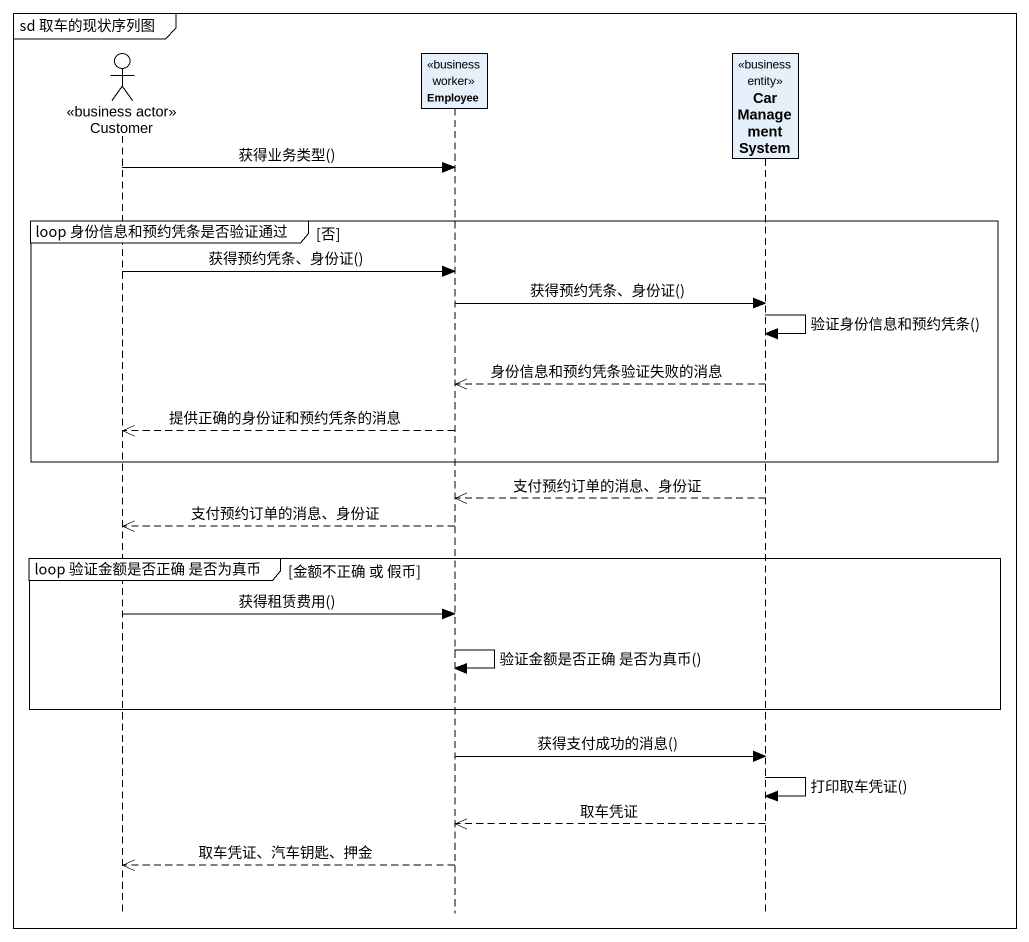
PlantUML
@startuml
mainframe sd 取车的现状序列图
hide footbox
actor Customer <<business actor>>
participant Employee <<business worker>>
participant CarManagementSystem <<business entity>>

Customer -> Employee : 获得业务类型()
group loop 身份信息和预约凭条是否验证通过 [否]
  Customer -> Employee : 获得预约凭条、身份证()
  Employee -> CarManagementSystem : 获得预约凭条、身份证()
  CarManagementSystem -> CarManagementSystem : 验证身份信息和预约凭条()
  CarManagementSystem -->> Employee : 身份信息和预约凭条验证失败的消息
  Employee -->> Customer : 提供正确的身份证和预约凭条的消息
end
CarManagementSystem -->> Employee : 支付预约订单的消息、身份证
Employee -->> Customer : 支付预约订单的消息、身份证
group loop 验证金额是否正确 是否为真币 [金额不正确 或 假币]
  Customer -> Employee : 获得租赁费用()
  Employee -> Employee : 验证金额是否正确 是否为真币()
end
Employee -> CarManagementSystem : 获得支付成功的消息()
CarManagementSystem -> CarManagementSystem : 打印取车凭证()
CarManagementSystem -->> Employee : 取车凭证
Employee -->> Customer : 取车凭证、汽车钥匙、押金
@enduml
